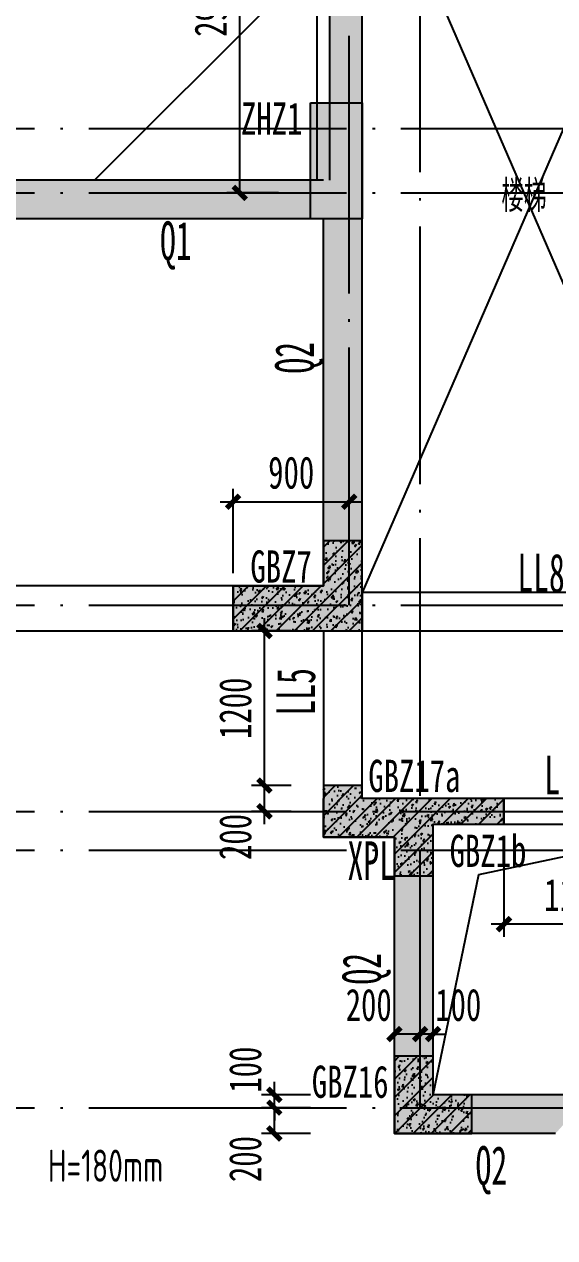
# Model space of a CAD drawing. Extents: x -3200781797 to -8106663, y 494714 to 1244925.
# Drawn here: x -8164521 to -8160407, y 525230 to 534648 of the extents above; entities that cross this region are included whole.
import ezdxf
from ezdxf.enums import TextEntityAlignment as Align
from ezdxf.xclip import XClip

# ---------------------------------------------------------------- set-up
doc = ezdxf.new("R2010")
doc.units = 0
doc.header["$LTSCALE"] = 1000
doc.header["$MEASUREMENT"] = 0
doc.header["$XCLIPFRAME"] = 0
for name, pattern in [('3#-轴线$0$DOTE', [2.42, 2, -0.2, 0.02, -0.2]), ('3#4#5#模板$0$CONTINOUS', [0]), ('DASH', [0.35, 0.25, -0.1])]:
    doc.linetypes.add(name, pattern=pattern)
doc.layers.get('Defpoints').update_dxf_attribs({"color": 30, "linetype": 'DASH'})
for name, color, linetype in [('3#-B1$0$S-COLU', 252, 'Continuous'), ('3#-B1$0$S-COLU-HATC', 16, 'Continuous'), ('3#-B1$0$S-SLAB-HOLE', 5, 'Continuous'), ('3#-B1$0$S-WALL', 40, 'Continuous'), ('3#-B1$0$S-WALL-BEAM', 120, 'Continuous'), ('3#-B1$0$S-WALL-HATC', 253, 'Continuous'), ('3#-轴线$0$A-ANNO-DOTE', 10, '3#-轴线$0$DOTE'), ('3#4#5#模板$0$S-ANNO-TEXT', 7, 'Continuous'), ('3#4#5#模板$0$S-SLAB-TEXT', 120, 'Continuous'), ('3#4#5#模板$0$S-WALL-COLU', 252, '3#4#5#模板$0$CONTINOUS'), ('3#4#5#模板$0$S-WALL-COLU-HATC', 16, 'Continuous'), ('DIM', 3, 'Continuous'), ('S-PC-FQ-WYQ', 4, 'Continuous'), ('S-WALL-BEAM-TEXT', 2, 'Continuous'), ('S-WALL-COLU-TEXT', 2, 'Continuous'), ('S-WALL-DIMS', 50, 'Continuous'), ('地库模板$0$HATCH', 254, 'Continuous'), ('地库模板$0$pt墙体$0$WALL', 7, 'Continuous')]:
    doc.layers.add(name, color=color, linetype=linetype)
doc.layers.add('WALL-TEXT', color=2, linetype='Continuous', lineweight=25)
doc.styles.add('3#4#5#模板$0$TSSD_Rein', font='tssdeng.shx', dxfattribs={"width": 0.7, "bigfont": 'hztxt.shx'})
doc.styles.add('TSSD_Dimension', font='', dxfattribs={"width": 0.7})
doc.styles.add('楷体', font='', dxfattribs={"width": 0.6})
doc.styles.add('楷体GB312', font='', dxfattribs={"width": 0.8})
doc.styles.get('TSSD_Dimension').set_extended_font_data('KaiTi_GB2312')
doc.styles.get('楷体').set_extended_font_data('KaiTi_GB2312')
doc.styles.get('楷体GB312').set_extended_font_data('楷体_GB2312')
doc.dimstyles.new('TSSD_100_100', dxfattribs={"dimtxt": 250, "dimasz": 100, "dimexe": 100, "dimexo": 250, "dimgap": 100, "dimtad": 1, "dimdec": 0, "dimzin": 0, "dimdsep": 46, "dimtxsty": 'TSSD_Dimension', "dimblk": 'ARCHTICK', "dimcen": 0, "dimdle": 100, "dimclrt": 7, "dimadec": 0, "dimazin": 0, "dimtfac": 1, "dimtdec": 0, "dimtix": 1, "dimtmove": 2, "dimatfit": 3, "dimfxl": 1, "dimtolj": 1, "dimtzin": 0, "dimarcsym": 0})
doc.dimstyles.new('TSSD_100_100$0', dxfattribs={"dimtxt": 250, "dimasz": 100, "dimexe": 100, "dimexo": 0, "dimgap": 100, "dimtad": 1, "dimdec": 0, "dimzin": 0, "dimdsep": 46, "dimtxsty": 'TSSD_Dimension', "dimblk1": 'ARCHTICK', "dimblk2": 'ARCHTICK', "dimsah": 1, "dimcen": 0, "dimclrt": 7, "dimadec": 0, "dimazin": 0, "dimtfac": 1, "dimtdec": 0, "dimtix": 1, "dimtmove": 2, "dimatfit": 3, "dimldrblk": 'ARCHTICK', "dimfxl": 300, "dimfxlon": 1, "dimtvp": 0.7, "dimtolj": 1, "dimtzin": 0, "dimarcsym": 0})

# ---------------------------------------------------------------- blocks, each defined once
blk = doc.blocks.new('q1')
at = {"layer": 'WALL-TEXT', "style": '楷体', "width": 0.6}
for s, p in [('Q1', (-8160750.8, 469369)), ('Q2', (-8158303.7, 462191.7))]:
    blk.add_text(s, height=300, dxfattribs=at).set_placement(p)
for rotation, p in [(90, (-8159557.6, 468487.6)), (89.99987, (-8159035.8, 463745.5))]:
    blk.add_text('Q2', height=300, rotation=rotation, dxfattribs=at).set_placement(p)
blk = doc.blocks.new('_ArchTick')
at = {"color": 0, "linetype": 'ByBlock', "const_width": 0.4}
blk.add_lwpolyline([(-0.5, -0.5), (0.5, 0.5)], dxfattribs=at)
blk = doc.blocks.new('*D81')
at = {"layer": 'Defpoints', "color": 0, "transparency": 16777216}
for p in [(-8160800.4, 528439.4), (-8159700.4, 528439.4), (-8160800.4, 527664.4)]:
    blk.add_point(p, dxfattribs=at)
at = {"layer": 'S-WALL-DIMS', "color": 0, "lineweight": -2, "transparency": 16777216}
for p, q in [((-8160800.4, 528189.4), (-8160800.4, 527564.4)), ((-8159700.4, 528189.4), (-8159700.4, 527564.4)), ((-8159600.4, 527664.4), (-8160900.4, 527664.4))]:
    blk.add_line(p, q, dxfattribs=at)
at = {"layer": 'S-WALL-DIMS', "color": 0, "lineweight": -2, "transparency": 16777216, "xscale": 100, "yscale": 100, "zscale": 100, "rotation": 180}
blk.add_blockref('_ArchTick', (-8160800.4, 527664.4), dxfattribs=at)
at = {"layer": 'S-WALL-DIMS', "color": 0, "lineweight": -2, "transparency": 16777216, "xscale": 100, "yscale": 100, "zscale": 100}
blk.add_blockref('_ArchTick', (-8159700.4, 527664.4), dxfattribs=at)
at = {"layer": 'S-WALL-DIMS', "color": 7, "transparency": 16777216, "insert": (-8160250.4, 527889.4), "char_height": 250, "attachment_point": 5, "style": 'TSSD_Dimension'}
blk.add_mtext('\\A1;1100', dxfattribs=at)
blk = doc.blocks.new('xpl-3#')
at = {"layer": 'S-WALL-BEAM-TEXT', "style": '楷体', "width": 0.6}
blk.add_text('XPL', height=300, dxfattribs=at).set_placement((-8156427.3, 470844))
blk = doc.blocks.new('an-3-b1')
at = {"layer": 'S-WALL-COLU-TEXT', "style": '楷体GB312', "width": 0.7}
for s, p in [('ZHZ1', (-7962840.1, 533792)), ('GBZ7', (-7962767, 530315.1)), ('GBZ17a', (-7961852.4, 528690)), ('GBZ1b', (-7961221.7, 528108.4)), ('GBZ16', (-7962290.6, 526316.1))]:
    blk.add_text(s, height=250, dxfattribs=at).set_placement(p)
blk = doc.blocks.new('*D730')
at = {"layer": 'Defpoints', "color": 0, "transparency": 16777216}
for p in [(-8162000.4, 530942.4), (-8162900.4, 530139.4), (-8162000.4, 530139.4)]:
    blk.add_point(p, dxfattribs=at)
at = {"layer": 'DIM', "color": 0, "lineweight": -2, "transparency": 16777216}
for p, q in [((-8162900.4, 530389.4), (-8162900.4, 531042.4)), ((-8162000.4, 530389.4), (-8162000.4, 531042.4)), ((-8163000.4, 530942.4), (-8161900.4, 530942.4))]:
    blk.add_line(p, q, dxfattribs=at)
at = {"layer": 'DIM', "color": 0, "lineweight": -2, "transparency": 16777216, "xscale": 100, "yscale": 100, "zscale": 100, "rotation": 180}
blk.add_blockref('_ArchTick', (-8162900.4, 530942.4), dxfattribs=at)
at = {"layer": 'DIM', "color": 0, "lineweight": -2, "transparency": 16777216, "xscale": 100, "yscale": 100, "zscale": 100}
blk.add_blockref('_ArchTick', (-8162000.4, 530942.4), dxfattribs=at)
at = {"layer": 'DIM', "color": 7, "transparency": 16777216, "insert": (-8162450.4, 531167.4), "char_height": 250, "attachment_point": 5, "style": 'TSSD_Dimension'}
blk.add_mtext('\\A1;900', dxfattribs=at)
blk = doc.blocks.new('*D736')
at = {"layer": 'Defpoints', "color": 0, "transparency": 16777216}
for p in [(-8162657.8, 528739.4), (-8162200.4, 528739.4), (-8162200.4, 528539.4)]:
    blk.add_point(p, dxfattribs=at)
at = {"layer": 'DIM', "color": 0, "lineweight": -2, "transparency": 16777216}
for p, q in [((-8162657.8, 528439.4), (-8162657.8, 528839.4)), ((-8162450.4, 528739.4), (-8162757.8, 528739.4)), ((-8162450.4, 528539.4), (-8162757.8, 528539.4))]:
    blk.add_line(p, q, dxfattribs=at)
at = {"layer": 'DIM', "color": 0, "lineweight": -2, "transparency": 16777216, "xscale": 100, "yscale": 100, "zscale": 100}
for p, rotation in [((-8162657.8, 528739.4), 90), ((-8162657.8, 528539.4), 270)]:
    blk.add_blockref('_ArchTick', p, dxfattribs=dict(at, rotation=rotation))
at = {"layer": 'DIM', "color": 7, "transparency": 16777216, "insert": (-8162882.8, 528341), "char_height": 250, "attachment_point": 5, "rotation": 90, "style": 'TSSD_Dimension'}
blk.add_mtext('\\A1;200', dxfattribs=at)
blk = doc.blocks.new('*D737')
at = {"layer": 'Defpoints', "color": 0, "transparency": 16777216}
for p in [(-8162657.8, 529939.4), (-8162200.4, 529939.4), (-8162200.4, 528739.4)]:
    blk.add_point(p, dxfattribs=at)
at = {"layer": 'DIM', "color": 0, "lineweight": -2, "transparency": 16777216}
for p, q in [((-8162657.8, 528639.4), (-8162657.8, 530039.4)), ((-8162450.4, 529939.4), (-8162757.8, 529939.4)), ((-8162450.4, 528739.4), (-8162757.8, 528739.4))]:
    blk.add_line(p, q, dxfattribs=at)
at = {"layer": 'DIM', "color": 0, "lineweight": -2, "transparency": 16777216, "xscale": 100, "yscale": 100, "zscale": 100}
for p, rotation in [((-8162657.8, 529939.4), 90), ((-8162657.8, 528739.4), 270)]:
    blk.add_blockref('_ArchTick', p, dxfattribs=dict(at, rotation=rotation))
at = {"layer": 'DIM', "color": 7, "transparency": 16777216, "insert": (-8162882.8, 529339.4), "char_height": 250, "attachment_point": 5, "rotation": 90, "style": 'TSSD_Dimension'}
blk.add_mtext('\\A1;1200', dxfattribs=at)
blk = doc.blocks.new('*D921')
at = {"layer": 'Defpoints', "color": 0, "transparency": 16777216}
for p in [(47100, -107116.5), (47100, -107588.3), (47200, -107588.3)]:
    blk.add_point(p, dxfattribs=at)
at = {"layer": 'DIM', "color": 0, "lineweight": -2, "transparency": 16777216}
for p, q in [((47100, -107416.5), (47100, -107016.5)), ((47200, -107416.5), (47200, -107016.5)), ((47100, -107116.5), (47000, -107116.5)), ((47200, -107116.5), (47100, -107116.5)), ((47200, -107116.5), (47300, -107116.5))]:
    blk.add_line(p, q, dxfattribs=at)
at = {"layer": 'DIM', "color": 0, "lineweight": -2, "transparency": 16777216, "xscale": 100, "yscale": 100, "zscale": 100}
blk.add_blockref('_ArchTick', (47100, -107116.5), dxfattribs=at)
at = {"layer": 'DIM', "color": 0, "lineweight": -2, "transparency": 16777216, "xscale": 100, "yscale": 100, "zscale": 100, "rotation": 180}
blk.add_blockref('_ArchTick', (47200, -107116.5), dxfattribs=at)
at = {"layer": 'DIM', "color": 7, "transparency": 16777216, "insert": (47395.6, -106891.5), "char_height": 250, "attachment_point": 5, "style": 'TSSD_Dimension'}
blk.add_mtext('\\A1;100', dxfattribs=at)
blk = doc.blocks.new('*D922')
at = {"layer": 'Defpoints', "color": 0, "transparency": 16777216}
for p in [(46900, -107116.5), (46900, -107588.3), (47100, -107588.3)]:
    blk.add_point(p, dxfattribs=at)
at = {"layer": 'DIM', "color": 0, "lineweight": -2, "transparency": 16777216}
for p, q in [((46900, -107416.5), (46900, -107016.5)), ((47100, -107416.5), (47100, -107016.5)), ((47100, -107116.5), (46900, -107116.5))]:
    blk.add_line(p, q, dxfattribs=at)
at = {"layer": 'DIM', "color": 0, "lineweight": -2, "transparency": 16777216, "xscale": 100, "yscale": 100, "zscale": 100, "rotation": 180}
blk.add_blockref('_ArchTick', (46900, -107116.5), dxfattribs=at)
at = {"layer": 'DIM', "color": 0, "lineweight": -2, "transparency": 16777216, "xscale": 100, "yscale": 100, "zscale": 100}
blk.add_blockref('_ArchTick', (47100, -107116.5), dxfattribs=at)
at = {"layer": 'DIM', "color": 7, "transparency": 16777216, "insert": (46701.6, -106891.5), "char_height": 250, "attachment_point": 5, "style": 'TSSD_Dimension'}
blk.add_mtext('\\A1;200', dxfattribs=at)
blk = doc.blocks.new('*D923')
at = {"layer": 'Defpoints', "color": 0, "transparency": 16777216}
for p in [(45969.4, -107688.3), (46250.9, -107688.3), (46250.9, -107888.3)]:
    blk.add_point(p, dxfattribs=at)
at = {"layer": 'DIM', "color": 0, "lineweight": -2, "transparency": 16777216}
for p, q in [((46250.9, -107688.3), (45869.4, -107688.3)), ((45969.4, -107888.3), (45969.4, -107688.3)), ((46250.9, -107888.3), (45869.4, -107888.3))]:
    blk.add_line(p, q, dxfattribs=at)
at = {"layer": 'DIM', "color": 0, "lineweight": -2, "transparency": 16777216, "xscale": 100, "yscale": 100, "zscale": 100}
for p, rotation in [((45969.4, -107688.3), 90), ((45969.4, -107888.3), 270)]:
    blk.add_blockref('_ArchTick', p, dxfattribs=dict(at, rotation=rotation))
at = {"layer": 'DIM', "color": 7, "transparency": 16777216, "insert": (45744.4, -108086.7), "char_height": 250, "attachment_point": 5, "rotation": 90, "style": 'TSSD_Dimension'}
blk.add_mtext('\\A1;200', dxfattribs=at)
blk = doc.blocks.new('*D924')
at = {"layer": 'Defpoints', "color": 0, "transparency": 16777216}
for p in [(45969.4, -107588.3), (46250.9, -107588.3), (46250.9, -107688.3)]:
    blk.add_point(p, dxfattribs=at)
at = {"layer": 'DIM', "color": 0, "lineweight": -2, "transparency": 16777216}
for p, q in [((45969.4, -107588.3), (45969.4, -107488.3)), ((46250.9, -107588.3), (45869.4, -107588.3)), ((45969.4, -107688.3), (45969.4, -107588.3)), ((46250.9, -107688.3), (45869.4, -107688.3)), ((45969.4, -107688.3), (45969.4, -107788.3))]:
    blk.add_line(p, q, dxfattribs=at)
at = {"layer": 'DIM', "color": 0, "lineweight": -2, "transparency": 16777216, "xscale": 100, "yscale": 100, "zscale": 100}
for p, rotation in [((45969.4, -107588.3), 270), ((45969.4, -107688.3), 90)]:
    blk.add_blockref('_ArchTick', p, dxfattribs=dict(at, rotation=rotation))
at = {"layer": 'DIM', "color": 7, "transparency": 16777216, "insert": (45744.4, -107392.7), "char_height": 250, "attachment_point": 5, "rotation": 90, "style": 'TSSD_Dimension'}
blk.add_mtext('\\A1;100', dxfattribs=at)
blk = doc.blocks.new('*D1021')
at = {"layer": 'Defpoints', "color": 0, "transparency": 16777216}
for p in [(-8162849.1, 536239.4), (-8161899.8, 536239.4), (-8162000.4, 533339.4)]:
    blk.add_point(p, dxfattribs=at)
at = {"layer": 'DIM', "color": 0, "lineweight": -2, "transparency": 16777216}
for p, q in [((-8162549.1, 536239.4), (-8162949.1, 536239.4)), ((-8162849.1, 533339.4), (-8162849.1, 536239.4)), ((-8162549.1, 533339.4), (-8162949.1, 533339.4))]:
    blk.add_line(p, q, dxfattribs=at)
at = {"layer": 'DIM', "color": 0, "lineweight": -2, "transparency": 16777216, "xscale": 100, "yscale": 100, "zscale": 100}
for p, rotation in [((-8162849.1, 536239.4), 90), ((-8162849.1, 533339.4), 270)]:
    blk.add_blockref('_ArchTick', p, dxfattribs=dict(at, rotation=rotation))
at = {"layer": 'DIM', "color": 7, "transparency": 16777216, "insert": (-8163074.1, 534789.4), "char_height": 250, "attachment_point": 5, "rotation": 90, "style": 'TSSD_Dimension'}
blk.add_mtext('\\A1;2900', dxfattribs=at)
blk = doc.blocks.new('3#-轴线')
at = {"layer": '3#-轴线$0$A-ANNO-DOTE'}
for points in [[(8700, -3200), (8700, 5500)], [(9250, -7100), (9250, 5500)], [(-3000, 500), (44800, 500)], [(-3000, 0), (44800, 0)], [(-3000, -3200), (44800, -3200)], [(-3000, -4800), (44800, -4800)], [(-3000, -5100), (44800, -5100)], [(-3000, -7100), (44800, -7100)]]:
    blk.add_lwpolyline(points, dxfattribs=at)
blk = doc.blocks.new('3#-B1')
at = {"layer": '3#-B1$0$S-COLU-HATC'}
h = blk.add_hatch(color=256, dxfattribs=at)
h.dxf.hatch_style = 1
h.paths.add_polyline_path([(8400, 700), (8800, 700), (8800, -200), (8400, -200)])
at = {"layer": '3#-B1$0$S-WALL-HATC'}
for points in [[(8550, 100.6), (8800, 100.6), (8800.7, 2900), (8550, 3149.9)], [(8575, -100), (8800, -100), (8800, 100), (-100, 100), (200, -200), (8500, -200)], [(8800, -100), (8575, -100), (8500, -200), (8500, -3400), (8600, -3400), (8800, -3400)], [(7800, -3400), (8500, -3400), (8600, -3250), (8500, -3050), (7800, -3050)], [(8500, -5000), (8800, -4700), (8800, -4600), (8500, -4600)], [(9250, -4866.7), (9250, -4700), (8800, -4700), (8500, -5000), (9150, -5000)], [(9350, -4900), (9900, -4900), (9900, -4700), (9250, -4700), (9250, -4866.7)], [(9050, -7300), (9350, -7000), (9350, -4900), (9250, -4866.7), (9050, -5000)], [(10450, -7133.3), (10450, -7000), (9350, -7000), (9050, -7300), (10300, -7300)]]:
    blk.add_hatch(color=256, dxfattribs=at).paths.add_polyline_path(points)
at = {"layer": '3#-B1$0$S-COLU'}
blk.add_lwpolyline([(8400, 700), (8800, 700), (8800, -200), (8400, -200)], close=True, dxfattribs=at)
at = {"layer": '3#-B1$0$S-SLAB-HOLE'}
for points in [[(11400, -3100), (8800, 2900)], [(11400, 2900), (8800, -3100)], [(9350, -7000), (9706.3, -5290.6), (11550, -4900)]]:
    blk.add_lwpolyline(points, dxfattribs=at)
at = {"layer": '3#-B1$0$S-WALL'}
for p, q in [((8550, 100), (8550, 3150)), ((8800, -3300), (8800, 2900)), ((8500, 100), (-100, 100)), ((8500, -200), (200, -200)), ((8500, -3050), (8500, -200)), ((7800, -3050), (8500, -3050)), ((7800, -3050), (7800, -3400)), ((8800, -3400), (8800, -3300)), ((7800, -3400), (8500, -3400)), ((8500, -3400), (8800, -3400)), ((8800, -4600), (8500, -4600)), ((8500, -4600), (8500, -4700)), ((8800, -4700), (8800, -4600)), ((8500, -5000), (8500, -4700)), ((9900, -4700), (8800, -4700)), ((9900, -4900), (9900, -4700)), ((9350, -7000), (9350, -4900)), ((9350, -4900), (9900, -4900)), ((9050, -5000), (8500, -5000)), ((9050, -7300), (9050, -5000)), ((10450, -7000), (9350, -7000)), ((10300, -7300), (9050, -7300))]:
    blk.add_line(p, q, dxfattribs=at)
at = {"layer": '3#-B1$0$S-WALL-BEAM'}
for p, q in [((8500, -3400), (8500, -4600)), ((8800, -4600), (8800, -3400))]:
    blk.add_line(p, q, dxfattribs=at)
for points in [[(2000, -3400), (7800, -3400), (7800, -3050), (2000, -3050)], [(8800, -3400), (11400, -3400), (11400, -3100), (8800, -3100)], [(9900, -4900), (11000, -4900), (11000, -4700), (9900, -4700)]]:
    blk.add_lwpolyline(points, close=True, dxfattribs=at)
at = {"layer": '3#-B1$0$S-SLAB-HOLE'}
blk.add_blockref('3#-轴线', (0, 0), dxfattribs=at)
blk = doc.blocks.new('地库模板')
at = {"layer": '地库模板$0$HATCH'}
h = blk.add_hatch(dxfattribs=at)
h.set_pattern_fill('METAL', color=256, scale=500, style=0)
h.set_pattern_definition([(45, (0, 0), (-1414.2135624, 1414.2135624), [])])
h.paths.add_polyline_path([(525942549.6, 299507560), (525942549.6, 299505260.8), (525942249.6, 299505260.8), (525942249.6, 299495060), (525932149.6, 299495060), (525932149.6, 299498160), (525928899.6, 299498160), (525928899.6, 299495060), (525914199.6, 299495060), (525914199.6, 299495060), (525914199.6, 299498160), (525910949.6, 299498160), (525910949.6, 299495060), (525910949.6, 299495060), (525900849.6, 299495060), (525900849.6, 299505461), (525900549.6, 299505461), (525900549.6, 299469960.4), (525946799.8, 299469960.4), (525946799.8, 299472910.4), (525943999.8, 299472910.4), (525943999.8, 299478061), (525944299.8, 299478061), (525944299.8, 299479260.9), (525947099.8, 299479260.9), (525947099.8, 299482460.9), (525956399.7, 299482460.9), (525956399.9, 299482860.9), (525958999.8, 299482860.9), (525958999.8, 299482460.9), (525967599.8, 299482460.9), (525967599.8, 299469960.4), (526034999.6, 299469960.4), (526034999.6, 299507260.6), (526032800.8, 299507246.2), (526032800.8, 299495045.1), (526022399.7, 299495060), (526022399.7, 299496560.9), (526019149.7, 299496560.9), (526019149.7, 299495060), (526011299.7, 299495060), (526011299.7, 299492810.9), (526004049.7, 299492810.9), (526004049.7, 299495860.9), (526000799.7, 299495860.9), (526000799.7, 299492760.9), (525983149.7, 299492760.9), (525983149.7, 299495860.9), (525979899.7, 299495860.9), (525979899.7, 299492760.9), (525969799.7, 299492760.9), (525969799.7, 299505260.9), (525978149.7, 299505262.1), (525978149.7, 299510210.9), (525981249.7, 299510210.9), (525981249.7, 299505260.9), (525999049.7, 299505260.9), (525999049.7, 299510210.9), (526002149.7, 299510210.9), (526002149.7, 299505260.9), (526012399.7, 299505260.9), (526012399.7, 299507560.9), (526021099.7, 299507560.9), (526021099.7, 299510450.4), (526021099.7, 299510655.9), (526021099.7, 299510660.3), (526021099.7, 299511210.9), (526022649.6, 299511210.9), (526024149.7, 299511210.9), (526024149.7, 299507800.5), (526024149.7, 299507800.5), (526024149.7, 299507562.1), (526034999.6, 299507460.9), (526032799.7, 299558251), (526012199.6, 299558251), (526012199.6, 299560451), (525961899.6, 299560451), (525961899.6, 299574950.6), (525946349.6, 299574950.6), (525946349.6, 299560451), (525900549.6, 299560451), (525900549.6, 299507560), (525909099.6, 299507561.2), (525909099.6, 299510610), (525912949.6, 299510610), (525912949.6, 299507560), (525930149.6, 299507560), (525930149.6, 299510610), (525933949.6, 299510610), (525933949.6, 299507560)])
at = {"layer": '地库模板$0$pt墙体$0$WALL', "elevation": 0}
blk.add_lwpolyline([(525930149.6, 299507560), (525912949.6, 299507560), (525912949.6, 299510610), (525909099.6, 299510610), (525909099.6, 299507561.2), (525900549.6, 299507560), (525900549.6, 299505461), (525900849.6, 299505461), (525900849.6, 299495060), (525910949.6, 299495060), (525910949.6, 299495060), (525910949.6, 299498160), (525914199.6, 299498160), (525914199.6, 299495060), (525914199.6, 299495060), (525928899.6, 299495060)], dxfattribs=at)
blk = doc.blocks.new('Q-BIM')
at = {"layer": 'DIM'}
for base, p1, p2, picture, middle in [((46900, -107116.5), (47100, -107588.3), (46900, -107588.3), '*D922', (46701.6, -106891.5)), ((47100, -107116.5), (47200, -107588.3), (47100, -107588.3), '*D921', (47395.6, -106891.5))]:
    dim = blk.add_linear_dim(base=base, p1=p1, p2=p2, dimstyle='TSSD_100_100$0', dxfattribs=at)
    dim.commit()
    dim.dimension.update_dxf_attribs({"geometry": picture, "text_midpoint": middle, "dimtype": 128})
for base, p1, p2, picture, middle in [((45969.4, -107588.3), (46250.9, -107688.3), (46250.9, -107588.3), '*D924', (45744.4, -107392.7)), ((45969.4, -107688.3), (46250.9, -107888.3), (46250.9, -107688.3), '*D923', (45744.4, -108086.7))]:
    dim = blk.add_linear_dim(base=base, p1=p1, p2=p2, angle=90, dimstyle='TSSD_100_100$0', dxfattribs=at)
    dim.commit()
    dim.dimension.update_dxf_attribs({"geometry": picture, "text_midpoint": middle, "dimtype": 128})

msp = doc.modelspace()

# ---------------------------------------------------------------- hatches: boundary and pattern name
at = {"layer": '3#4#5#模板$0$S-WALL-COLU-HATC'}
h = msp.add_hatch(dxfattribs=at)
h.set_pattern_fill('ARMORED', color=256, scale=10, style=0)
h.set_pattern_definition([(50, (-5691.83, 67324.35), (143.4520365, -12.550427), [15, -165]), (355, (-5691.83, 67324.35), (-27.7502667, 150.4384267), [12, -132]), (100.4514, (-5679.87, 67323.3), (115.7018763, 137.8879084), [12.748038, -140.2284224]), (46.1842, (-5691.83, 67364.35), (213.4482097, -33.103803), [22.5, -247.5]), (96.6356, (-5674.04, 67361.59), (186.932541, 194.823574), [19.1220576, -210.3426]), (351.1842, (-5691.83, 67364.35), (186.932389, 194.82372), [18, -198]), (21, (-5671.83, 67354.35), (119.3814104, -80.5237781), [15, -165]), (326, (-5671.83, 67354.35), (48.6630664, 145.030009), [12, -132]), (71.4514, (-5661.88, 67347.64), (168.0445257, 64.5060993), [12.748038, -140.2284224]), (37.5, (-5691.826, 67324.347), (2.43197106, 66.57877077), [0, -130.4, 0, -134, 0, -132.5]), (7.5, (-5691.83, 67324.35), (52.6139075, 78.8823424), [0, -76.4, 0, -127.4, 0, -50.5]), (327.5, (-5736.426, 67324.347), (106.76448723, -4.51097435), [0, -50, 0, -156, 0, -207]), (317.5, (-5756.43, 67324.35), (116.6372339, 20.0209965), [0, -65, 0, -103.6, 0, -147]), (45, (-5691.83, 67324.35), (-70.7106781, 70.7106781), [])])
h.paths.add_polyline_path([(-8161900.4, 529939.4), (-8161900.4, 530639.4), (-8162200.4, 530639.4), (-8162200.4, 530289.4), (-8162900.4, 530289.4), (-8162900.4, 529939.4)])
h = msp.add_hatch(dxfattribs=at)
h.set_pattern_fill('ARMORED', color=256, scale=10, style=0)
h.set_pattern_definition([(50, (-2791.83, 63474.38), (143.4520365, -12.550427), [15, -165]), (355, (-2791.83, 63474.38), (-27.7502667, 150.4384267), [12, -132]), (100.4514, (-2779.88, 63473.33), (115.7018763, 137.8879084), [12.748038, -140.2284224]), (46.1842, (-2791.83, 63514.38), (213.4482097, -33.103803), [22.5, -247.5]), (96.6356, (-2774.04, 63511.62), (186.932541, 194.823574), [19.1220576, -210.3426]), (351.1842, (-2791.83, 63514.38), (186.932389, 194.82372), [18, -198]), (21, (-2771.83, 63504.38), (119.3814104, -80.5237781), [15, -165]), (326, (-2771.83, 63504.38), (48.6630664, 145.030009), [12, -132]), (71.4514, (-2761.88, 63497.67), (168.0445257, 64.5060993), [12.748038, -140.2284224]), (37.5, (-2791.83, 63474.38), (2.43197106, 66.57877077), [0, -130.4, 0, -134, 0, -132.5]), (7.5, (-2791.83, 63474.38), (52.6139075, 78.8823424), [0, -76.4, 0, -127.4, 0, -50.5]), (327.5, (-2836.43, 63474.38), (106.76448723, -4.51097435), [0, -50, 0, -156, 0, -207]), (317.5, (-2856.43, 63474.38), (116.6372339, 20.0209965), [0, -65, 0, -103.6, 0, -147]), (45, (-2791.83, 63474.38), (-70.7106781, 70.7106781), [])])
h.paths.add_polyline_path([(-8161900.4, 528639.4), (-8161900.4, 528739.4), (-8162200.4, 528739.4), (-8162200.4, 528339.4), (-8161650.4, 528339.4), (-8161650.4, 528039.4), (-8161350.4, 528039.4), (-8161350.4, 528439.4), (-8160800.4, 528439.4), (-8160800.4, 528639.4)])
h = msp.add_hatch(dxfattribs=at)
h.set_pattern_fill('ARMORED', color=256, scale=10, style=0)
h.set_pattern_definition([(50, (-2741.83, 63474.36), (143.4520365, -12.550427), [15, -165]), (355, (-2741.83, 63474.36), (-27.7502667, 150.4384267), [12, -132]), (100.4514, (-2729.87, 63473.32), (115.7018763, 137.8879084), [12.748038, -140.2284224]), (46.1842, (-2741.83, 63514.36), (213.4482097, -33.103803), [22.5, -247.5]), (96.6356, (-2724.04, 63511.6), (186.932541, 194.823574), [19.1220576, -210.3426]), (351.1842, (-2741.83, 63514.36), (186.932389, 194.82372), [18, -198]), (21, (-2721.83, 63504.36), (119.3814104, -80.5237781), [15, -165]), (326, (-2721.83, 63504.36), (48.6630664, 145.030009), [12, -132]), (71.4514, (-2711.88, 63497.65), (168.0445257, 64.5060993), [12.748038, -140.2284224]), (37.5, (-2741.826, 63474.36), (2.43197106, 66.57877077), [0, -130.4, 0, -134, 0, -132.5]), (7.5, (-2741.83, 63474.36), (52.6139075, 78.8823424), [0, -76.4, 0, -127.4, 0, -50.5]), (327.5, (-2786.426, 63474.36), (106.76448723, -4.51097435), [0, -50, 0, -156, 0, -207]), (317.5, (-2806.43, 63474.36), (116.6372339, 20.0209965), [0, -65, 0, -103.6, 0, -147]), (45, (-2741.83, 63474.36), (-70.7106781, 70.7106781), [])])
h.paths.add_polyline_path([(-8161550.4, 526039.4), (-8161050.4, 526039.4), (-8161050.4, 526339.4), (-8161350.4, 526339.4), (-8161350.4, 526639.4), (-8161650.4, 526639.4), (-8161650.4, 526039.4), (-8161550.4, 526039.4)])

# ---------------------------------------------------------------- linework, layer by layer
at = {"layer": '3#4#5#模板$0$S-WALL-COLU', "linetype": 'ByBlock'}
for points in [[(-8161900.4, 529939.4), (-8161900.4, 530639.4), (-8162200.4, 530639.4), (-8162200.4, 530289.4), (-8162900.4, 530289.4), (-8162900.4, 529939.4), (-8161900.4, 529939.4), (-8161900.4, 529939.4)], [(-8161900.4, 528639.4), (-8161900.4, 528739.4), (-8162200.4, 528739.4), (-8162200.4, 528339.4), (-8161650.4, 528339.4), (-8161650.4, 528039.4), (-8161350.4, 528039.4), (-8161350.4, 528439.4), (-8160800.4, 528439.4), (-8160800.4, 528639.4), (-8161900.4, 528639.4), (-8161900.4, 528639.4)], [(-8161550.4, 526039.4), (-8161050.4, 526039.4), (-8161050.4, 526339.4), (-8161350.4, 526339.4), (-8161350.4, 526639.4), (-8161650.4, 526639.4), (-8161650.4, 526039.4), (-8161550.4, 526039.4)]]:
    msp.add_lwpolyline(points, close=True, dxfattribs=at)

# ---------------------------------------------------------------- block references
at = {"layer": '3#4#5#模板$0$S-ANNO-TEXT'}
msp.add_blockref('3#-B1', (-8170700.4, 533339.4), dxfattribs=at)
at = {"layer": '3#4#5#模板$0$S-SLAB-TEXT'}
ref = msp.add_blockref('地库模板', (-534071350.1, -298974120.7), dxfattribs=at)
XClip(ref).set_block_clipping_path([(525899461.1018211246, 299493622.6433330774), (525943879.1367251873, 299511172.5628080368)])
at = {"layer": 'S-PC-FQ-WYQ'}
for name, p in [('an-3-b1', (-200000, 0)), ('xpl-3#', (-5586.2, 57163.2))]:
    msp.add_blockref(name, p, dxfattribs=at)
at = {"layer": 'S-WALL-DIMS'}
msp.add_blockref('Q-BIM', (-8208550.4, 633927.7), dxfattribs=at)
at = {"layer": 'WALL-TEXT'}
msp.add_blockref('q1', (-2716.9, 63449.4), dxfattribs=at)

# ---------------------------------------------------------------- texts
at = {"layer": '3#4#5#模板$0$S-SLAB-TEXT', "style": '3#4#5#模板$0$TSSD_Rein', "width": 0.7}
for s, p in [('楼梯', (-8160820.3, 533115.7, 0)), ('H=180mm', (-8164337.4, 525589.3))]:
    msp.add_text(s, height=250, dxfattribs=at).set_placement(p, align=Align.BOTTOM_LEFT)
at = {"layer": 'S-WALL-BEAM-TEXT', "style": '楷体', "width": 0.6}
for s, rotation, p in [('LL8', 0.00093, (-8160696.1, 530239.8)), ('LL5', 90, (-8162264.9, 529283.7)), ('LL7', 0.00093, (-8160487.8, 528670.5))]:
    msp.add_text(s, height=300, rotation=rotation, dxfattribs=at).set_placement(p)

# ---------------------------------------------------------------- dimensions: what is measured, and where the dimension line sits
at = {"layer": 'DIM'}
for base, p1, p2, dimstyle, picture, middle in [((-8162849.1, 536239.4), (-8162000.4, 533339.4), (-8161899.8, 536239.4), 'TSSD_100_100$0', '*D1021', (-8163074.1, 534789.4)), ((-8162657.8, 529939.4), (-8162200.4, 528739.4), (-8162200.4, 529939.4), 'TSSD_100_100', '*D737', (-8162882.8, 529339.4))]:
    dim = msp.add_linear_dim(base=base, p1=p1, p2=p2, angle=90, dimstyle=dimstyle, dxfattribs=at)
    dim.commit()
    dim.dimension.update_dxf_attribs({"geometry": picture, "text_midpoint": middle})
dim = msp.add_linear_dim(base=(-8162000.4, 530942.4), p1=(-8162900.4, 530139.4), p2=(-8162000.4, 530139.4), dimstyle='TSSD_100_100', dxfattribs=at)
dim.commit()
dim.dimension.update_dxf_attribs({"geometry": '*D730', "text_midpoint": (-8162450.4, 531167.4)})
dim = msp.add_linear_dim(base=(-8162657.8, 528739.4), p1=(-8162200.4, 528539.4), p2=(-8162200.4, 528739.4), angle=90, dimstyle='TSSD_100_100', dxfattribs=at)
dim.commit()
dim.dimension.update_dxf_attribs({"geometry": '*D736', "text_midpoint": (-8162882.8, 528341), "dimtype": 160})
at = {"layer": 'S-WALL-DIMS'}
dim = msp.add_linear_dim(base=(-8160800.4, 527664.4), p1=(-8159700.4, 528439.4), p2=(-8160800.4, 528439.4), angle=180, dimstyle='TSSD_100_100', dxfattribs=at)
dim.commit()
dim.dimension.update_dxf_attribs({"geometry": '*D81', "text_midpoint": (-8160250.4, 527889.4)})

doc.saveas('drawing.dxf')
